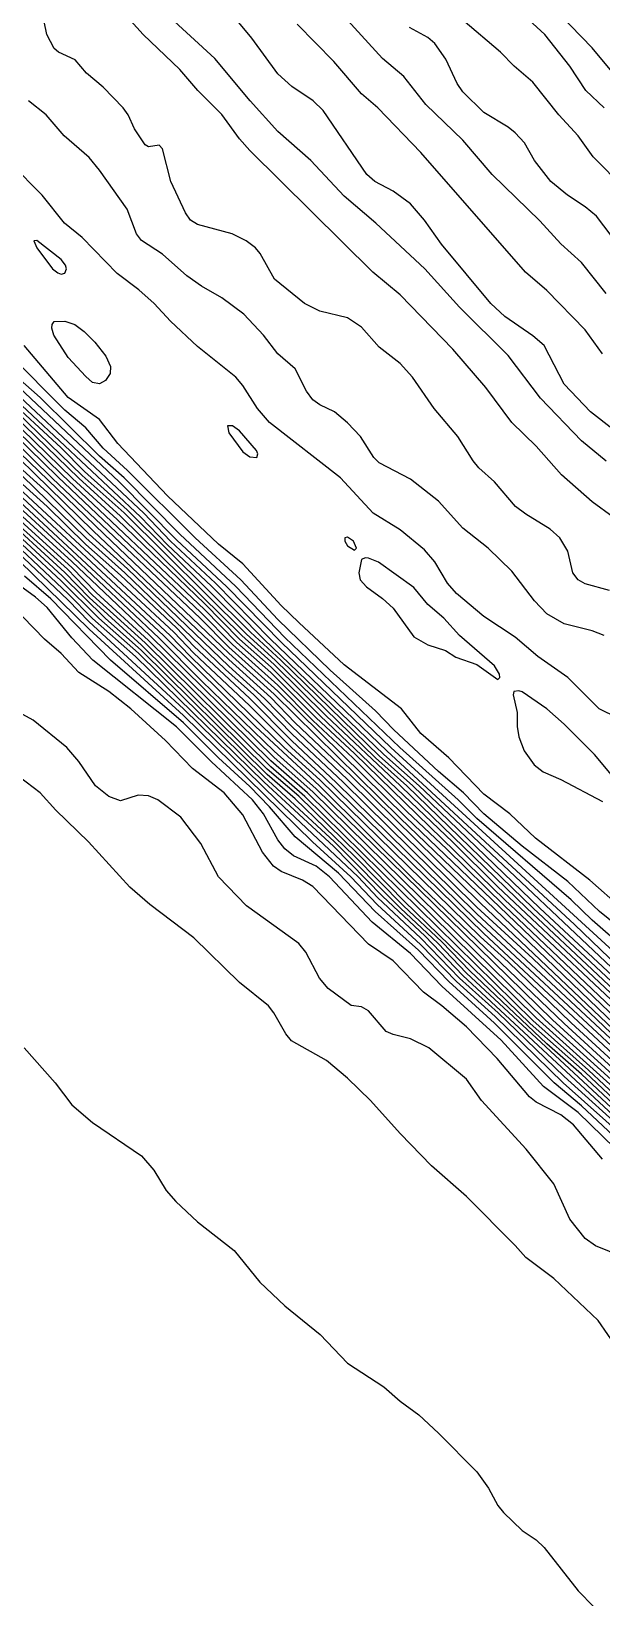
# Model space of a CAD drawing. Extents: x 474277 to 475042, y 254928 to 255625.
# Drawn here: x 474814.78 to 474827.3, y 255327.82 to 255362.19 of the extents above; entities that cross this region are included whole.
import ezdxf

# ---------------------------------------------------------------- set-up
doc = ezdxf.new("R2010")
doc.units = 0
doc.header["$MEASUREMENT"] = 0
doc.layers.add('BaseMapV2_DTM_export_MonNov09090547073261 — entities', color=1, linetype='CONTINUOUS')

msp = doc.modelspace()

# ---------------------------------------------------------------- linework, layer by layer
at = {"layer": 'BaseMapV2_DTM_export_MonNov09090547073261 — entities', "color": 15, "linetype": 'Continuous', "true_color": 0xb7484b}
for points in [[(474840.89, 255327.047, 89.5), (474835.983, 255331.717, 89.5), (474832.533, 255335.077, 89.5), (474831.323, 255336.206, 89.5), (474830.201, 255337.203, 89.5), (474827.549, 255339.751, 89.5), (474824.712, 255342.394, 89.5), (474821.185, 255345.844, 89.5), (474820.486, 255346.481, 89.5), (474819.565, 255347.401, 89.5), (474818.344, 255348.551, 89.5), (474817.907, 255349.011, 89.5), (474814.191, 255352.462, 89.5), (474812.98, 255353.656, 89.5), (474810.22, 255356.276, 89.5), (474809.846, 255356.679, 89.5), (474808.993, 255357.501, 89.5), (474806.77, 255359.564, 89.5), (474804.699, 255361.576, 89.5), (474804.237, 255361.969, 89.5), (474802.68, 255363.426, 89.5)], [(474841.599, 255327.542, 91.5), (474838.464, 255330.532, 91.5), (474837.44, 255331.567, 91.5), (474835.446, 255333.441, 91.5), (474833.985, 255334.903, 91.5), (474832.993, 255335.782, 91.5), (474831.383, 255337.283, 91.5), (474830.999, 255337.677, 91.5), (474829.389, 255339.133, 91.5), (474828.239, 255340.254, 91.5), (474825.172, 255343.138, 91.5), (474821.875, 255346.348, 91.5), (474821.031, 255347.129, 91.5), (474820.034, 255348.126, 91.5), (474819.287, 255348.781, 91.5), (474818.578, 255349.505, 91.5), (474815.457, 255352.462, 91.5), (474813.44, 255354.423, 91.5), (474812.597, 255355.184, 91.5), (474809.744, 255357.982, 91.5), (474808.643, 255358.979, 91.5), (474805.753, 255361.739, 91.5), (474803.721, 255363.58, 91.5)], [(474840.812, 255326.698, 88.75), (474835.753, 255331.505, 88.75), (474835.14, 255332.126, 88.75), (474831.766, 255335.363, 88.75), (474830.616, 255336.396, 88.75), (474827.625, 255339.225, 88.75), (474826.22, 255340.5, 88.75), (474821.031, 255345.57, 88.75), (474820.111, 255346.398, 88.75), (474818.517, 255347.938, 88.75), (474817.581, 255348.881, 88.75), (474815.587, 255350.762, 88.75), (474813.594, 255352.586, 88.75), (474810.987, 255355.121, 88.75), (474810.373, 255355.668, 88.75), (474808.888, 255357.139, 88.75), (474807.153, 255358.739, 88.75), (474804.699, 255361.116, 88.75), (474802.322, 255363.334, 88.75)], [(474840.89, 255326.905, 89.25), (474835.906, 255331.643, 89.25), (474832.473, 255334.979, 89.25), (474830.131, 255337.126, 89.25), (474827.625, 255339.522, 89.25), (474826.629, 255340.434, 89.25), (474825.248, 255341.775, 89.25), (474824.635, 255342.323, 89.25), (474821.108, 255345.772, 89.25), (474820.329, 255346.481, 89.25), (474818.271, 255348.477, 89.25), (474817.829, 255348.934, 89.25), (474814.033, 255352.462, 89.25), (474811.063, 255355.337, 89.25), (474810.297, 255356.046, 89.25), (474808.993, 255357.352, 89.25), (474806.693, 255359.485, 89.25), (474804.932, 255361.203, 89.25), (474804.073, 255361.969, 89.25), (474802.611, 255363.35, 89.25)], [(474844.034, 255325.942, 92.75), (474840.124, 255329.634, 92.75), (474837.592, 255332.142, 92.75), (474836.06, 255333.585, 92.75), (474834.018, 255335.593, 92.75), (474831.883, 255337.51, 92.75), (474830.999, 255338.368, 92.75), (474829.542, 255339.696, 92.75), (474828.699, 255340.532, 92.75), (474823.289, 255345.637, 92.75), (474822.515, 255346.327, 92.75), (474819.881, 255348.858, 92.75), (474818.731, 255350.022, 92.75), (474817.768, 255350.928, 92.75), (474817.177, 255351.541, 92.75), (474814.207, 255354.32, 92.75), (474813.517, 255355.017, 92.75), (474813.029, 255355.452, 92.75), (474809.949, 255358.442, 92.75), (474809.3, 255359.022, 92.75), (474807.383, 255360.886, 92.75), (474806.107, 255362.046, 92.75), (474805.006, 255363.11, 92.75)], [(474845.798, 255323.713, 92), (474841.246, 255328.155, 92), (474838.887, 255330.379, 92), (474837.44, 255331.849, 92), (474836.051, 255333.139, 92), (474833.804, 255335.363, 92), (474831.536, 255337.396, 92), (474830.999, 255337.946, 92), (474829.389, 255339.399, 92), (474828.776, 255340.027, 92), (474825.653, 255342.954, 92), (474822.884, 255345.637, 92), (474821.252, 255347.171, 92), (474820.111, 255348.3, 92), (474819.399, 255348.934, 92), (474816.737, 255351.556, 92), (474815.817, 255352.387, 92), (474813.44, 255354.689, 92), (474812.831, 255355.222, 92), (474809.913, 255358.08, 92), (474809.075, 255358.826, 92), (474807.103, 255360.743, 92), (474804.776, 255362.905, 92)], [(474845.876, 255323.785, 92.25), (474841.309, 255328.232, 92.25), (474838.945, 255330.455, 92.25), (474837.44, 255331.988, 92.25), (474836.118, 255333.216, 92.25), (474833.873, 255335.439, 92.25), (474831.64, 255337.433, 92.25), (474830.999, 255338.08, 92.25), (474829.389, 255339.535, 92.25), (474828.776, 255340.169, 92.25), (474825.794, 255342.954, 92.25), (474823.02, 255345.637, 92.25), (474822.335, 255346.251, 92.25), (474820.133, 255348.398, 92.25), (474819.498, 255348.969, 92.25), (474816.814, 255351.625, 92.25), (474815.894, 255352.447, 92.25), (474813.501, 255354.762, 92.25), (474812.904, 255355.287, 92.25), (474809.913, 255358.207, 92.25), (474809.212, 255358.826, 92.25), (474807.247, 255360.743, 92.25), (474804.859, 255362.966, 92.25)], [(474827.472, 255349.922, 94.75), (474826.935, 255350.069, 94.75), (474826.782, 255350.158, 94.75), (474826.665, 255350.315, 94.75), (474826.552, 255350.787, 94.75), (474826.379, 255351.081, 94.75), (474826.169, 255351.273, 94.75), (474825.632, 255351.597, 94.75), (474825.405, 255351.771, 94.75), (474824.942, 255352.311, 94.75), (474824.6, 255352.615, 94.75), (474824.475, 255352.768, 94.75), (474824.144, 255353.305, 94.75), (474823.622, 255353.918, 94.75), (474823.146, 255354.608, 94.75), (474822.872, 255354.904, 94.75), (474822.411, 255355.262, 94.75), (474822.028, 255355.704, 94.75), (474821.721, 255355.906, 94.75), (474821.108, 255356.054, 94.75), (474820.777, 255356.219, 94.75), (474820.119, 255356.755, 94.75), (474819.804, 255357.323, 94.75), (474819.698, 255357.445, 94.75), (474819.496, 255357.599, 94.75), (474819.188, 255357.752, 94.75), (474818.424, 255357.953, 94.75), (474818.271, 255358.053, 94.75), (474818.162, 255358.212, 94.75), (474817.839, 255358.902, 94.75), (474817.658, 255359.615, 94.75), (474817.581, 255359.694, 94.75), (474817.351, 255359.658, 94.75), (474817.274, 255359.705, 94.75), (474817.044, 255360.052, 94.75), (474816.907, 255360.359, 94.75), (474816.796, 255360.513, 94.75), (474816.354, 255360.97, 94.75), (474815.99, 255361.279, 94.75), (474815.741, 255361.571, 94.75), (474815.371, 255361.739, 94.75), (474815.278, 255361.816, 94.75), (474815.116, 255362.123, 94.75), (474814.992, 255362.736, 94.75)], [(474827.549, 255351.536, 95), (474827.089, 255351.869, 95), (474826.416, 255352.462, 95), (474825.862, 255353.092, 95), (474825.325, 255353.608, 95), (474824.759, 255354.378, 95), (474824.031, 255355.222, 95), (474822.872, 255356.411, 95), (474822.274, 255356.909, 95), (474819.574, 255359.583, 95), (474819.344, 255359.834, 95), (474818.961, 255360.368, 95), (474818.432, 255360.896, 95), (474818.036, 255361.356, 95), (474817.235, 255362.123, 95), (474816.607, 255362.813, 95)], [(474827.352, 255360.513, 96.75), (474826.948, 255360.896, 96.75), (474826.598, 255361.433, 96.75), (474826.051, 255362.123, 96.75), (474825.172, 255362.937, 96.75)], [(474827.702, 255361.097, 97), (474827.089, 255361.831, 97), (474826.139, 255362.813, 97)], [(474839.943, 255327.082, 88), (474839.027, 255328.002, 88), (474837.67, 255329.272, 88), (474837.029, 255329.919, 88), (474834.231, 255332.526, 88), (474831.629, 255335.056, 88), (474830.309, 255336.257, 88), (474829.762, 255336.82, 88), (474827.012, 255339.398, 88), (474825.785, 255340.489, 88), (474820.782, 255345.407, 88), (474820.034, 255346.058, 88), (474817.274, 255348.774, 88), (474816.124, 255349.819, 88), (474815.571, 255350.391, 88), (474813.188, 255352.538, 88), (474811.232, 255354.455, 88), (474810.137, 255355.452, 88), (474808.61, 255356.952, 88), (474808.05, 255357.445, 88), (474807.119, 255358.366, 88), (474805.619, 255359.759, 88), (474804.699, 255360.697, 88), (474802.797, 255362.429, 88)], [(474840.047, 255327.126, 88.25), (474837.169, 255329.919, 88.25), (474835.676, 255331.298, 88.25), (474835.216, 255331.77, 88.25), (474833.356, 255333.522, 88.25), (474831.689, 255335.147, 88.25), (474830.386, 255336.329, 88.25), (474829.83, 255336.896, 88.25), (474827.549, 255339.025, 88.25), (474825.862, 255340.544, 88.25), (474820.84, 255345.484, 88.25), (474820.034, 255346.189, 88.25), (474817.351, 255348.826, 88.25), (474816.201, 255349.882, 88.25), (474815.664, 255350.431, 88.25), (474813.339, 255352.538, 88.25), (474810.833, 255354.976, 88.25), (474810.281, 255355.452, 88.25), (474808.686, 255357.025, 88.25), (474808.123, 255357.522, 88.25), (474805.703, 255359.822, 88.25), (474805.028, 255360.513, 88.25), (474802.952, 255362.429, 88.25)], [(474841.811, 255325.606, 88.5), (474837.755, 255329.459, 88.5), (474837.287, 255329.935, 88.5), (474835.676, 255331.439, 88.5), (474831.766, 255335.218, 88.5), (474830.912, 255335.976, 88.5), (474829.97, 255336.896, 88.5), (474827.589, 255339.12, 88.5), (474826.057, 255340.5, 88.5), (474820.955, 255345.508, 88.5), (474820.111, 255346.256, 88.5), (474817.377, 255348.934, 88.5), (474815.664, 255350.559, 88.5), (474813.491, 255352.538, 88.5), (474810.91, 255355.049, 88.5), (474810.356, 255355.529, 88.5), (474808.763, 255357.102, 88.5), (474808.204, 255357.599, 88.5), (474805.856, 255359.822, 88.5), (474804.699, 255360.965, 88.5), (474803.089, 255362.449, 88.5)], [(474840.996, 255327.388, 90.25), (474838.437, 255329.861, 90.25), (474834.986, 255333.117, 90.25), (474833.019, 255335.056, 90.25), (474830.002, 255337.832, 90.25), (474825.785, 255341.85, 90.25), (474824.558, 255342.978, 90.25), (474821.721, 255345.779, 90.25), (474820.495, 255346.937, 90.25), (474819.895, 255347.554, 90.25), (474819.114, 255348.265, 90.25), (474816.891, 255350.398, 90.25), (474816.049, 255351.158, 90.25), (474815.133, 255352.078, 90.25), (474814.514, 255352.636, 90.25), (474812.137, 255354.96, 90.25), (474810.91, 255356.086, 90.25), (474808.916, 255358.039, 90.25), (474808.131, 255358.749, 90.25), (474805.095, 255361.663, 90.25), (474804.239, 255362.405, 90.25)], [(474841.15, 255327.388, 90.5), (474839.817, 255328.647, 90.5), (474839.28, 255329.205, 90.5), (474837.781, 255330.609, 90.5), (474835.808, 255332.526, 90.5), (474835.063, 255333.194, 90.5), (474833.257, 255334.979, 90.5), (474829.159, 255338.77, 90.5), (474824.635, 255343.064, 90.5), (474821.798, 255345.855, 90.5), (474820.571, 255347.018, 90.5), (474820.034, 255347.573, 90.5), (474819.114, 255348.407, 90.5), (474816.132, 255351.235, 90.5), (474813.221, 255354.072, 90.5), (474810.987, 255356.171, 90.5), (474809.053, 255358.059, 90.5), (474808.29, 255358.749, 90.5), (474805.246, 255361.663, 90.5), (474804.368, 255362.429, 90.5)], [(474841.382, 255327.312, 90.75), (474839.924, 255328.692, 90.75), (474839.28, 255329.358, 90.75), (474837.863, 255330.685, 90.75), (474835.967, 255332.526, 90.75), (474835.283, 255333.139, 90.75), (474833.421, 255334.979, 90.75), (474832.916, 255335.421, 90.75), (474830.795, 255337.433, 90.75), (474829.19, 255338.89, 90.75), (474827.402, 255340.577, 90.75), (474822.872, 255344.925, 90.75), (474820.111, 255347.648, 90.75), (474819.114, 255348.546, 90.75), (474816.373, 255351.158, 90.75), (474809.211, 255358.059, 90.75), (474808.366, 255358.826, 90.75), (474805.395, 255361.663, 90.75), (474804.469, 255362.479, 90.75)], [(474841.504, 255327.345, 91), (474840.047, 255328.728, 91), (474839.328, 255329.459, 91), (474838.256, 255330.455, 91), (474836.827, 255331.859, 91), (474835.363, 255333.216, 91), (474833.588, 255334.979, 91), (474832.993, 255335.491, 91), (474830.877, 255337.51, 91), (474829.267, 255338.967, 91), (474827.805, 255340.347, 91), (474822.998, 255344.947, 91), (474820.188, 255347.714, 91), (474819.114, 255348.68, 91), (474818.481, 255349.318, 91), (474815.245, 255352.385, 91), (474813.441, 255354.148, 91), (474811.404, 255356.065, 91), (474809.366, 255358.059, 91), (474808.456, 255358.885, 91), (474805.542, 255361.663, 91), (474804.591, 255362.506, 91)], [(474841.533, 255327.465, 91.25), (474839.393, 255329.535, 91.25), (474838.32, 255330.532, 91.25), (474837.404, 255331.452, 91.25), (474835.441, 255333.292, 91.25), (474833.75, 255334.979, 91.25), (474833.069, 255335.567, 91.25), (474830.923, 255337.611, 91.25), (474829.006, 255339.354, 91.25), (474825.172, 255342.996, 91.25), (474823.895, 255344.257, 91.25), (474823.025, 255345.065, 91.25), (474821.839, 255346.251, 91.25), (474820.955, 255347.073, 91.25), (474820.188, 255347.847, 91.25), (474819.191, 255348.74, 91.25), (474818.501, 255349.441, 91.25), (474815.357, 255352.415, 91.25), (474813.44, 255354.287, 91.25), (474812.52, 255355.127, 91.25), (474809.596, 255357.982, 91.25), (474808.533, 255358.949, 91.25), (474805.691, 255361.663, 91.25), (474804.659, 255362.583, 91.25)], [(474843.269, 255327.082, 93.25), (474841.785, 255328.462, 93.25), (474840.589, 255329.612, 93.25), (474839.817, 255330.425, 93.25), (474838.345, 255331.836, 93.25), (474837.057, 255333.017, 93.25), (474833.453, 255336.503, 93.25), (474832.199, 255337.586, 93.25), (474831.689, 255338.113, 93.25), (474830.82, 255338.89, 93.25), (474830.232, 255339.472, 93.25), (474829.466, 255340.134, 93.25), (474827.549, 255342.013, 93.25), (474822.668, 255346.481, 93.25), (474820.267, 255348.781, 93.25), (474819.066, 255350.008, 93.25), (474817.964, 255351.036, 93.25), (474816.704, 255352.308, 93.25), (474813.21, 255355.597, 93.25), (474811.83, 255356.977, 93.25), (474809.518, 255359.132, 93.25), (474807.876, 255360.743, 93.25), (474806.003, 255362.451, 93.25)], [(474827.395, 255352.759, 95.25), (474826.859, 255353.209, 95.25), (474825.952, 255354.148, 95.25), (474825.248, 255355.079, 95.25), (474824.175, 255356.139, 95.25), (474823.415, 255356.985, 95.25), (474822.341, 255357.982, 95.25), (474821.645, 255358.581, 95.25), (474820.913, 255359.362, 95.25), (474820.188, 255359.999, 95.25), (474819.583, 255360.666, 95.25), (474818.808, 255361.597, 95.25), (474817.734, 255362.577, 95.25)], [(474827.549, 255353.457, 95.5), (474827.053, 255353.842, 95.5), (474826.472, 255354.455, 95.5), (474826.034, 255355.299, 95.5), (474825.785, 255355.514, 95.5), (474825.172, 255355.94, 95.5), (474824.865, 255356.224, 95.5), (474823.784, 255357.522, 95.5), (474823.408, 255358.054, 95.5), (474823.102, 255358.411, 95.5), (474822.718, 255358.689, 95.5), (474822.318, 255358.902, 95.5), (474822.14, 255359.056, 95.5), (474821.185, 255360.455, 95.5), (474820.967, 255360.666, 95.5), (474820.495, 255360.987, 95.5), (474820.188, 255361.264, 95.5), (474819.621, 255362.046, 95.5), (474819.299, 255362.429, 95.5)], [(474827.395, 255356.441, 96), (474826.859, 255357.124, 96), (474826.399, 255357.528, 96), (474825.939, 255358.034, 96), (474824.897, 255359.056, 96), (474824.252, 255359.805, 96), (474823.435, 255360.589, 96), (474822.954, 255361.203, 96), (474822.488, 255361.599, 96), (474821.568, 255362.605, 96)], [(474827.8, 255358.749, 96.5), (474827.109, 255359.439, 96.5), (474826.785, 255359.899, 96.5), (474826.36, 255360.359, 96.5), (474825.785, 255361.08, 96.5), (474825.376, 255361.433, 96.5), (474825.08, 255361.739, 96.5), (474824.252, 255362.44, 96.5)], [(474840.879, 255326.775, 89), (474835.83, 255331.572, 89), (474835.14, 255332.27, 89), (474831.915, 255335.363, 89), (474830.692, 255336.466, 89), (474827.625, 255339.371, 89), (474826.473, 255340.423, 89), (474823.178, 255343.585, 89), (474821.102, 255345.637, 89), (474819.696, 255346.941, 89), (474817.676, 255348.934, 89), (474813.67, 255352.659, 89), (474811.063, 255355.192, 89), (474810.297, 255355.894, 89), (474808.974, 255357.215, 89), (474807.222, 255358.826, 89), (474804.776, 255361.198, 89), (474803.584, 255362.276, 89)], [(474840.527, 255327.542, 89.75), (474834.143, 255333.639, 89.75), (474832.634, 255335.133, 89.75), (474831.459, 255336.228, 89.75), (474830.441, 255337.126, 89.75), (474827.625, 255339.829, 89.75), (474824.558, 255342.686, 89.75), (474821.471, 255345.714, 89.75), (474820.495, 255346.627, 89.75), (474819.575, 255347.554, 89.75), (474818.348, 255348.699, 89.75), (474817.964, 255349.106, 89.75), (474816.737, 255350.263, 89.75), (474815.971, 255350.935, 89.75), (474815.127, 255351.764, 89.75), (474814.278, 255352.538, 89.75), (474813.057, 255353.748, 89.75), (474810.833, 255355.843, 89.75), (474808.736, 255357.906, 89.75), (474806.907, 255359.592, 89.75), (474804.853, 255361.594, 89.75), (474804.086, 255362.26, 89.75)], [(474840.919, 255327.312, 90), (474838.437, 255329.708, 90), (474837.538, 255330.532, 90), (474836.75, 255331.318, 90), (474834.25, 255333.676, 90), (474832.708, 255335.209, 90), (474829.695, 255337.97, 90), (474827.702, 255339.892, 90), (474824.558, 255342.828, 90), (474821.631, 255345.714, 90), (474820.495, 255346.781, 90), (474819.659, 255347.631, 90), (474819.038, 255348.194, 90), (474816.833, 255350.315, 90), (474815.971, 255351.081, 90), (474812.895, 255354.072, 90), (474810.846, 255355.989, 90), (474808.818, 255357.982, 90), (474807.078, 255359.592, 90), (474804.941, 255361.663, 90), (474804.141, 255362.353, 90)], [(474844.117, 255326.085, 93), (474842.193, 255327.848, 93), (474840.589, 255329.382, 93), (474837.623, 255332.296, 93), (474836.06, 255333.765, 93), (474833.453, 255336.289, 93), (474832.066, 255337.51, 93), (474831.535, 255338.046, 93), (474829.542, 255339.869, 93), (474826.705, 255342.593, 93), (474822.58, 255346.404, 93), (474820.026, 255348.858, 93), (474818.818, 255350.085, 93), (474817.831, 255351.005, 93), (474817.247, 255351.618, 93), (474814.284, 255354.399, 93), (474810.22, 255358.333, 93), (474809.424, 255359.056, 93), (474807.153, 255361.25, 93), (474805.926, 255362.359, 93)], [(474827.319, 255355.12, 95.75), (474826.935, 255355.647, 95.75), (474826.092, 255356.504, 95.75), (474825.627, 255356.909, 95.75), (474823.332, 255359.537, 95.75), (474822.385, 255360.513, 95.75), (474822.028, 255360.82, 95.75), (474821.415, 255361.533, 95.75), (474820.614, 255362.353, 95.75)], [(474827.829, 255357.292, 96.25), (474827.186, 255358.136, 96.25), (474826.935, 255358.342, 96.25), (474826.549, 255358.596, 96.25), (474826.182, 255358.902, 96.25), (474825.827, 255359.362, 96.25), (474825.603, 255359.746, 96.25), (474825.402, 255359.968, 96.25), (474825.248, 255360.092, 96.25), (474824.712, 255360.416, 96.25), (474824.252, 255360.866, 96.25), (474824.123, 255361.049, 96.25), (474823.875, 255361.586, 96.25), (474823.638, 255361.931, 96.25), (474823.485, 255362.057, 96.25), (474823.076, 255362.276, 96.25)], [(474827.353, 255348.934, 94.5), (474827.089, 255349.041, 94.5), (474826.475, 255349.19, 94.5), (474826.092, 255349.41, 94.5), (474825.822, 255349.701, 94.5), (474825.325, 255350.347, 94.5), (474824.805, 255350.851, 94.5), (474824.252, 255351.294, 94.5), (474823.715, 255351.882, 94.5), (474823.102, 255352.368, 94.5), (474822.411, 255352.726, 94.5), (474822.293, 255352.845, 94.5), (474822.004, 255353.305, 94.5), (474821.721, 255353.604, 94.5), (474821.434, 255353.842, 94.5), (474821.108, 255353.995, 94.5), (474820.955, 255354.107, 94.5), (474820.819, 255354.302, 94.5), (474820.571, 255354.792, 94.5), (474820.188, 255355.119, 94.5), (474819.878, 255355.529, 94.5), (474819.44, 255355.989, 94.5), (474818.961, 255356.343, 94.5), (474818.516, 255356.602, 94.5), (474818.194, 255356.828, 94.5), (474817.658, 255357.303, 94.5), (474817.197, 255357.604, 94.5), (474817.086, 255357.752, 94.5), (474816.88, 255358.289, 94.5), (474816.277, 255359.151, 94.5), (474816.047, 255359.423, 94.5), (474815.496, 255359.899, 94.5), (474815.101, 255360.359, 94.5), (474814.713, 255360.666, 94.5)], [(474828.035, 255346.941, 94.25), (474827.242, 255347.324, 94.25), (474826.558, 255348.014, 94.25), (474825.897, 255348.474, 94.25), (474825.402, 255348.902, 94.25), (474824.712, 255349.357, 94.25), (474824.108, 255349.855, 94.25), (474823.914, 255350.085, 94.25), (474823.638, 255350.555, 94.25), (474823.408, 255350.813, 94.25), (474822.872, 255351.255, 94.25), (474822.281, 255351.618, 94.25), (474821.568, 255352.395, 94.25), (474820.007, 255353.612, 94.25), (474819.742, 255353.918, 94.25), (474819.421, 255354.426, 94.25), (474819.268, 255354.609, 94.25), (474818.424, 255355.282, 94.25), (474817.832, 255355.835, 94.25), (474817.473, 255356.219, 94.25), (474817.138, 255356.525, 94.25), (474816.661, 255356.879, 94.25), (474815.894, 255357.67, 94.25), (474815.505, 255357.982, 94.25), (474815.019, 255358.596, 94.25), (474814.334, 255359.286, 94.25)], [(474815.511, 255356.885, 94), (474815.546, 255356.985, 94), (474815.527, 255357.062, 94), (474815.434, 255357.187, 94), (474814.897, 255357.607, 94), (474814.836, 255357.599, 94), (474814.898, 255357.445, 94), (474815.24, 255356.985, 94), (474815.357, 255356.894, 94), (474815.434, 255356.869, 94), (474815.511, 255356.885, 94)], [(474816.405, 255354.532, 94.25), (474816.277, 255354.46, 94.25), (474816.124, 255354.489, 94.25), (474815.971, 255354.617, 94.25), (474815.587, 255355.04, 94.25), (474815.273, 255355.529, 94.25), (474815.229, 255355.682, 94.25), (474815.233, 255355.759, 94.25), (474815.281, 255355.826, 94.25), (474815.511, 255355.836, 94.25), (474815.734, 255355.759, 94.25), (474815.939, 255355.605, 94.25), (474816.173, 255355.375, 94.25), (474816.41, 255355.069, 94.25), (474816.513, 255354.838, 94.25), (474816.507, 255354.685, 94.25), (474816.405, 255354.532, 94.25)], [(474827.731, 255342.954, 94), (474827.035, 255343.567, 94), (474825.844, 255344.487, 94), (474825.285, 255345.024, 94), (474824.712, 255345.453, 94), (474823.945, 255346.25, 94), (474823.325, 255346.787, 94), (474822.902, 255347.324, 94), (474821.645, 255348.295, 94), (474820.648, 255349.224, 94), (474820.265, 255349.592, 94), (474819.421, 255350.506, 94), (474818.884, 255350.943, 94), (474817.77, 255352.001, 94), (474816.68, 255353.152, 94), (474816.277, 255353.678, 94), (474815.587, 255354.158, 94), (474814.617, 255355.299, 94)], [(474828.316, 255342.016, 93.75), (474827.253, 255342.877, 93.75), (474826.552, 255343.538, 93.75), (474825.555, 255344.314, 93.75), (474824.712, 255345.026, 93.75), (474824.263, 255345.484, 93.75), (474823.715, 255345.949, 93.75), (474822.737, 255346.864, 93.75), (474822.335, 255347.284, 93.75), (474821.338, 255348.178, 93.75), (474820.188, 255349.289, 93.75), (474819.379, 255350.161, 93.75), (474818.377, 255351.081, 93.75), (474816.891, 255352.559, 93.75), (474816.354, 255353.045, 93.75), (474815.971, 255353.496, 93.75), (474815.511, 255353.88, 93.75), (474814.284, 255355.12, 93.75)], [(474846.219, 255323.171, 91.75), (474841.12, 255328.139, 91.75), (474838.758, 255330.379, 91.75), (474837.363, 255331.785, 91.75), (474835.909, 255333.139, 91.75), (474834.055, 255334.979, 91.75), (474833.569, 255335.439, 91.75), (474833.019, 255335.899, 91.75), (474831.44, 255337.356, 91.75), (474830.999, 255337.813, 91.75), (474829.138, 255339.503, 91.75), (474828.239, 255340.396, 91.75), (474825.018, 255343.424, 91.75), (474824.025, 255344.411, 91.75), (474821.121, 255347.171, 91.75), (474820.042, 255348.244, 91.75), (474819.344, 255348.858, 91.75), (474818.578, 255349.637, 91.75), (474816.661, 255351.481, 91.75), (474815.683, 255352.385, 91.75), (474813.44, 255354.557, 91.75)], [(474827.842, 255342.034, 93.5), (474827.089, 255342.69, 93.5), (474826.629, 255343.135, 93.5), (474824.558, 255344.924, 93.5), (474824.151, 255345.331, 93.5), (474822.867, 255346.481, 93.5), (474820.341, 255348.896, 93.5), (474819.268, 255350.011, 93.5), (474818.041, 255351.158, 93.5), (474816.814, 255352.395, 93.5), (474816.277, 255352.873, 93.5), (474814.974, 255354.156, 93.5), (474814.466, 255354.608, 93.5)], [(474844.111, 255325.687, 92.5), (474839.02, 255330.532, 92.5), (474837.517, 255332.057, 92.5), (474836.136, 255333.349, 92.5), (474833.943, 255335.516, 92.5), (474831.713, 255337.51, 92.5), (474830.999, 255338.22, 92.5), (474829.466, 255339.609, 92.5), (474828.699, 255340.385, 92.5), (474825.943, 255342.954, 92.5), (474823.152, 255345.637, 92.5), (474822.411, 255346.299, 92.5), (474820.257, 255348.398, 92.5), (474819.589, 255349.011, 92.5), (474816.88, 255351.695, 92.5), (474815.943, 255352.538, 92.5), (474815.434, 255353.052, 92.5), (474814.163, 255354.225, 92.5)], [(474819.728, 255352.844, 94), (474819.751, 255352.922, 94), (474819.718, 255352.998, 94), (474819.344, 255353.429, 94), (474819.191, 255353.541, 94), (474819.087, 255353.535, 94), (474819.11, 255353.382, 94), (474819.421, 255352.969, 94), (474819.574, 255352.858, 94), (474819.728, 255352.844, 94)], [(474841.964, 255324.572, 87), (474837.977, 255328.408, 87), (474836.62, 255329.765, 87), (474835.446, 255330.814, 87), (474833.387, 255332.832, 87), (474832.928, 255333.216, 87), (474832.26, 255333.906, 87), (474831.613, 255334.457, 87), (474830.836, 255335.209, 87), (474830.128, 255335.823, 87), (474828.929, 255337.029, 87), (474828.274, 255337.74, 87), (474824.252, 255341.474, 87), (474823.423, 255342.34, 87), (474822.488, 255343.217, 87), (474821.415, 255344.305, 87), (474819.881, 255345.726, 87), (474817.062, 255348.474, 87), (474816.124, 255349.311, 87), (474815.587, 255349.853, 87), (474813.9, 255351.434, 87)], [(474840.703, 255325.932, 87.25), (474837.519, 255328.999, 87.25), (474836.682, 255329.842, 87.25), (474835.446, 255330.956, 87.25), (474834.873, 255331.529, 87.25), (474834.143, 255332.198, 87.25), (474832.379, 255333.931, 87.25), (474830.21, 255335.899, 87.25), (474828.975, 255337.126, 87.25), (474828.325, 255337.816, 87.25), (474824.328, 255341.524, 87.25), (474823.7, 255342.187, 87.25), (474822.884, 255342.954, 87.25), (474821.432, 255344.411, 87.25), (474819.881, 255345.844, 87.25), (474817.128, 255348.551, 87.25), (474816.26, 255349.318, 87.25), (474815.434, 255350.135, 87.25), (474813.92, 255351.541, 87.25)], [(474839.366, 255327.388, 87.5), (474837.593, 255329.064, 87.5), (474836.825, 255329.842, 87.5), (474834.143, 255332.321, 87.5), (474832.465, 255333.983, 87.5), (474830.309, 255335.955, 87.5), (474828.392, 255337.871, 87.5), (474826.859, 255339.308, 87.5), (474826.092, 255339.977, 87.5), (474824.405, 255341.576, 87.5), (474823.792, 255342.216, 87.5), (474822.948, 255343.006, 87.5), (474821.875, 255344.094, 87.5), (474820.571, 255345.356, 87.5), (474819.958, 255345.888, 87.5), (474817.197, 255348.61, 87.5), (474816.399, 255349.318, 87.5), (474815.464, 255350.238, 87.5), (474813.977, 255351.609, 87.5)], [(474839.434, 255327.463, 87.75), (474837.67, 255329.132, 87.75), (474836.967, 255329.842, 87.75), (474835.537, 255331.146, 87.75), (474835.093, 255331.606, 87.75), (474834.151, 255332.449, 87.75), (474832.606, 255333.983, 87.75), (474830.444, 255335.976, 87.75), (474828.469, 255337.916, 87.75), (474826.935, 255339.353, 87.75), (474825.731, 255340.423, 87.75), (474822.966, 255343.107, 87.75), (474821.951, 255344.14, 87.75), (474820.648, 255345.409, 87.75), (474819.958, 255346.007, 87.75), (474817.197, 255348.728, 87.75), (474816.047, 255349.767, 87.75), (474815.511, 255350.322, 87.75), (474814.009, 255351.695, 87.75)], [(474840.124, 255326.229, 86.75), (474837.977, 255328.245, 86.75), (474836.47, 255329.765, 86.75), (474835.37, 255330.728, 86.75), (474833.376, 255332.705, 86.75), (474832.842, 255333.139, 86.75), (474832.1, 255333.906, 86.75), (474831.464, 255334.443, 86.75), (474830.589, 255335.286, 86.75), (474830.037, 255335.746, 86.75), (474827.932, 255337.943, 86.75), (474826.475, 255339.257, 86.75), (474825.024, 255340.653, 86.75), (474824.176, 255341.42, 86.75), (474823.332, 255342.298, 86.75), (474822.377, 255343.184, 86.75), (474821.951, 255343.644, 86.75), (474820.188, 255345.303, 86.75), (474818.118, 255347.324, 86.75), (474816.047, 255349.239, 86.75), (474815.587, 255349.709, 86.75), (474813.9, 255351.303, 86.75)], [(474838.283, 255327.75, 86.5), (474837.461, 255328.615, 86.5), (474836.305, 255329.765, 86.5), (474835.37, 255330.549, 86.5), (474834.496, 255331.452, 86.5), (474833.299, 255332.614, 86.5), (474832.825, 255332.986, 86.5), (474832.003, 255333.829, 86.5), (474831.459, 255334.285, 86.5), (474830.462, 255335.24, 86.5), (474829.849, 255335.746, 86.5), (474828.546, 255337.101, 86.5), (474827.855, 255337.87, 86.5), (474826.455, 255339.12, 86.5), (474824.959, 255340.577, 86.5), (474824.113, 255341.343, 86.5), (474823.332, 255342.152, 86.5), (474822.37, 255343.03, 86.5), (474821.794, 255343.644, 86.5), (474820.95, 255344.411, 86.5), (474818.118, 255347.184, 86.5), (474816.047, 255349.079, 86.5), (474813.9, 255351.158, 86.5)], [(474821.875, 255350.807, 94), (474821.913, 255350.851, 94), (474821.849, 255351.005, 94), (474821.721, 255351.094, 94), (474821.659, 255351.081, 94), (474821.662, 255351.005, 94), (474821.721, 255350.902, 94), (474821.875, 255350.807, 94)], [(474825.018, 255347.968, 94), (474825.065, 255348.014, 94), (474825.052, 255348.091, 94), (474824.942, 255348.273, 94), (474824.175, 255348.936, 94), (474823.836, 255349.318, 94), (474823.485, 255349.619, 94), (474823.178, 255349.988, 94), (474822.401, 255350.545, 94), (474822.181, 255350.632, 94), (474822.105, 255350.641, 94), (474822.028, 255350.607, 94), (474821.969, 255350.315, 94), (474821.994, 255350.161, 94), (474822.135, 255350.008, 94), (474822.488, 255349.75, 94), (474822.718, 255349.537, 94), (474823.178, 255348.908, 94), (474823.485, 255348.73, 94), (474823.868, 255348.607, 94), (474824.098, 255348.458, 94), (474824.558, 255348.3, 94), (474825.018, 255347.968, 94)], [(474827.855, 255337.423, 86), (474826.782, 255338.472, 86), (474826.02, 255339.043, 86), (474825.095, 255340.054, 86), (474823.792, 255341.239, 86), (474823.103, 255341.957, 86), (474822.258, 255342.649, 86), (474821.321, 255343.644, 86), (474821.031, 255343.878, 86), (474820.534, 255344.104, 86), (474820.341, 255344.252, 86), (474820.188, 255344.455, 86), (474819.875, 255345.024, 86), (474819.634, 255345.331, 86), (474818.731, 255346.163, 86), (474817.964, 255346.934, 86), (474816.126, 255348.398, 86), (474815.664, 255348.885, 86), (474815.127, 255349.551, 86), (474814.871, 255349.778, 86), (474814.437, 255350.095, 86)], [(474827.794, 255337.74, 86.25), (474826.859, 255338.616, 86.25), (474826.256, 255339.12, 86.25), (474824.942, 255340.431, 86.25), (474823.945, 255341.341, 86.25), (474823.278, 255342.034, 86.25), (474822.329, 255342.877, 86.25), (474821.52, 255343.72, 86.25), (474820.571, 255344.52, 86.25), (474820.005, 255345.177, 86.25), (474819.574, 255345.62, 86.25), (474818.884, 255346.251, 86.25), (474818.118, 255347.019, 86.25), (474816.513, 255348.398, 86.25), (474815.204, 255349.741, 86.25), (474814.624, 255350.238, 86.25)], [(474827.319, 255337.446, 85.75), (474826.681, 255338.2, 85.75), (474826.399, 255338.417, 85.75), (474825.862, 255338.695, 85.75), (474825.714, 255338.813, 85.75), (474825.002, 255339.657, 85.75), (474824.331, 255340.347, 85.75), (474823.792, 255340.813, 85.75), (474823.385, 255341.113, 85.75), (474822.718, 255341.799, 85.75), (474822.181, 255342.163, 85.75), (474820.955, 255343.429, 85.75), (474820.734, 255343.567, 85.75), (474820.265, 255343.76, 85.75), (474820.092, 255343.874, 85.75), (474819.849, 255344.18, 85.75), (474819.421, 255345.004, 85.75), (474819.01, 255345.484, 85.75), (474818.316, 255346.021, 85.75), (474817.721, 255346.634, 85.75), (474816.963, 255347.324, 85.75), (474816.476, 255347.708, 85.75), (474815.817, 255348.125, 85.75), (474815.434, 255348.543, 85.75), (474815.064, 255348.858, 85.75), (474814.59, 255349.343, 85.75)], [(474827.549, 255345.832, 94), (474827.14, 255346.327, 94), (474826.475, 255346.99, 94), (474826.092, 255347.33, 94), (474825.555, 255347.698, 94), (474825.478, 255347.726, 94), (474825.369, 255347.708, 94), (474825.359, 255347.631, 94), (474825.446, 255347.248, 94), (474825.443, 255346.941, 94), (474825.479, 255346.711, 94), (474825.599, 255346.404, 94), (474825.816, 255346.097, 94), (474826.015, 255345.946, 94), (474826.399, 255345.777, 94), (474827.319, 255345.294, 94)], [(474827.779, 255335.291, 85.5), (474827.165, 255335.541, 85.5), (474826.935, 255335.703, 85.5), (474826.603, 255336.129, 85.5), (474826.245, 255336.902, 85.5), (474825.639, 255337.663, 85.5), (474824.66, 255338.736, 85.5), (474824.328, 255339.197, 85.5), (474823.503, 255339.887, 85.5), (474823.102, 255340.088, 85.5), (474822.718, 255340.18, 85.5), (474822.565, 255340.248, 85.5), (474822.181, 255340.702, 85.5), (474822.028, 255340.786, 85.5), (474821.798, 255340.82, 85.5), (474821.292, 255341.19, 85.5), (474821.105, 255341.42, 85.5), (474820.801, 255341.987, 85.5), (474820.648, 255342.179, 85.5), (474819.498, 255343.003, 85.5), (474818.89, 255343.644, 85.5), (474818.501, 255344.37, 85.5), (474818.056, 255344.947, 85.5), (474817.551, 255345.331, 85.5), (474817.351, 255345.42, 85.5), (474817.121, 255345.432, 85.5), (474816.737, 255345.311, 85.5), (474816.478, 255345.407, 85.5), (474816.187, 255345.637, 85.5), (474815.82, 255346.174, 85.5), (474815.556, 255346.481, 85.5), (474814.821, 255347.082, 85.5), (474814.59, 255347.206, 85.5)], [(474827.643, 255333.292, 85.25), (474827.218, 255333.906, 85.25), (474826.245, 255334.828, 85.25), (474825.635, 255335.286, 85.25), (474825.402, 255335.554, 85.25), (474824.328, 255336.627, 85.25), (474823.562, 255337.297, 85.25), (474822.872, 255338.01, 85.25), (474822.224, 255338.736, 85.25), (474821.721, 255339.224, 85.25), (474821.261, 255339.611, 85.25), (474820.489, 255340.04, 85.25), (474820.363, 255340.193, 85.25), (474820.1, 255340.653, 85.25), (474819.981, 255340.807, 85.25), (474819.344, 255341.319, 85.25), (474818.348, 255342.304, 85.25), (474817.381, 255343.03, 85.25), (474816.938, 255343.414, 85.25), (474816.03, 255344.411, 85.25), (474815.312, 255345.101, 85.25), (474814.97, 255345.484, 85.25), (474814.514, 255345.836, 85.25)], [(474814.623, 255339.887, 85.25), (474815.302, 255339.12, 85.25), (474815.664, 255338.635, 85.25), (474816.124, 255338.25, 85.25), (474817.197, 255337.519, 85.25), (474817.469, 255337.203, 85.25), (474817.734, 255336.761, 85.25), (474817.949, 255336.513, 85.25), (474818.424, 255336.071, 85.25), (474819.228, 255335.439, 85.25), (474819.797, 255334.749, 85.25), (474820.341, 255334.223, 85.25), (474821.116, 255333.599, 85.25), (474821.721, 255332.967, 85.25), (474822.517, 255332.449, 85.25), (474822.872, 255332.138, 85.25), (474823.283, 255331.836, 85.25), (474823.715, 255331.434, 85.25), (474824.558, 255330.584, 85.25), (474824.816, 255330.225, 85.25), (474825.016, 255329.842, 85.25), (474825.141, 255329.689, 85.25), (474825.555, 255329.296, 85.25), (474825.862, 255329.089, 85.25), (474826.034, 255328.922, 85.25), (474826.782, 255327.975, 85.25), (474827.125, 255327.618, 85.25)]]:
    msp.add_polyline3d(points, dxfattribs=at)

doc.saveas('drawing.dxf')
